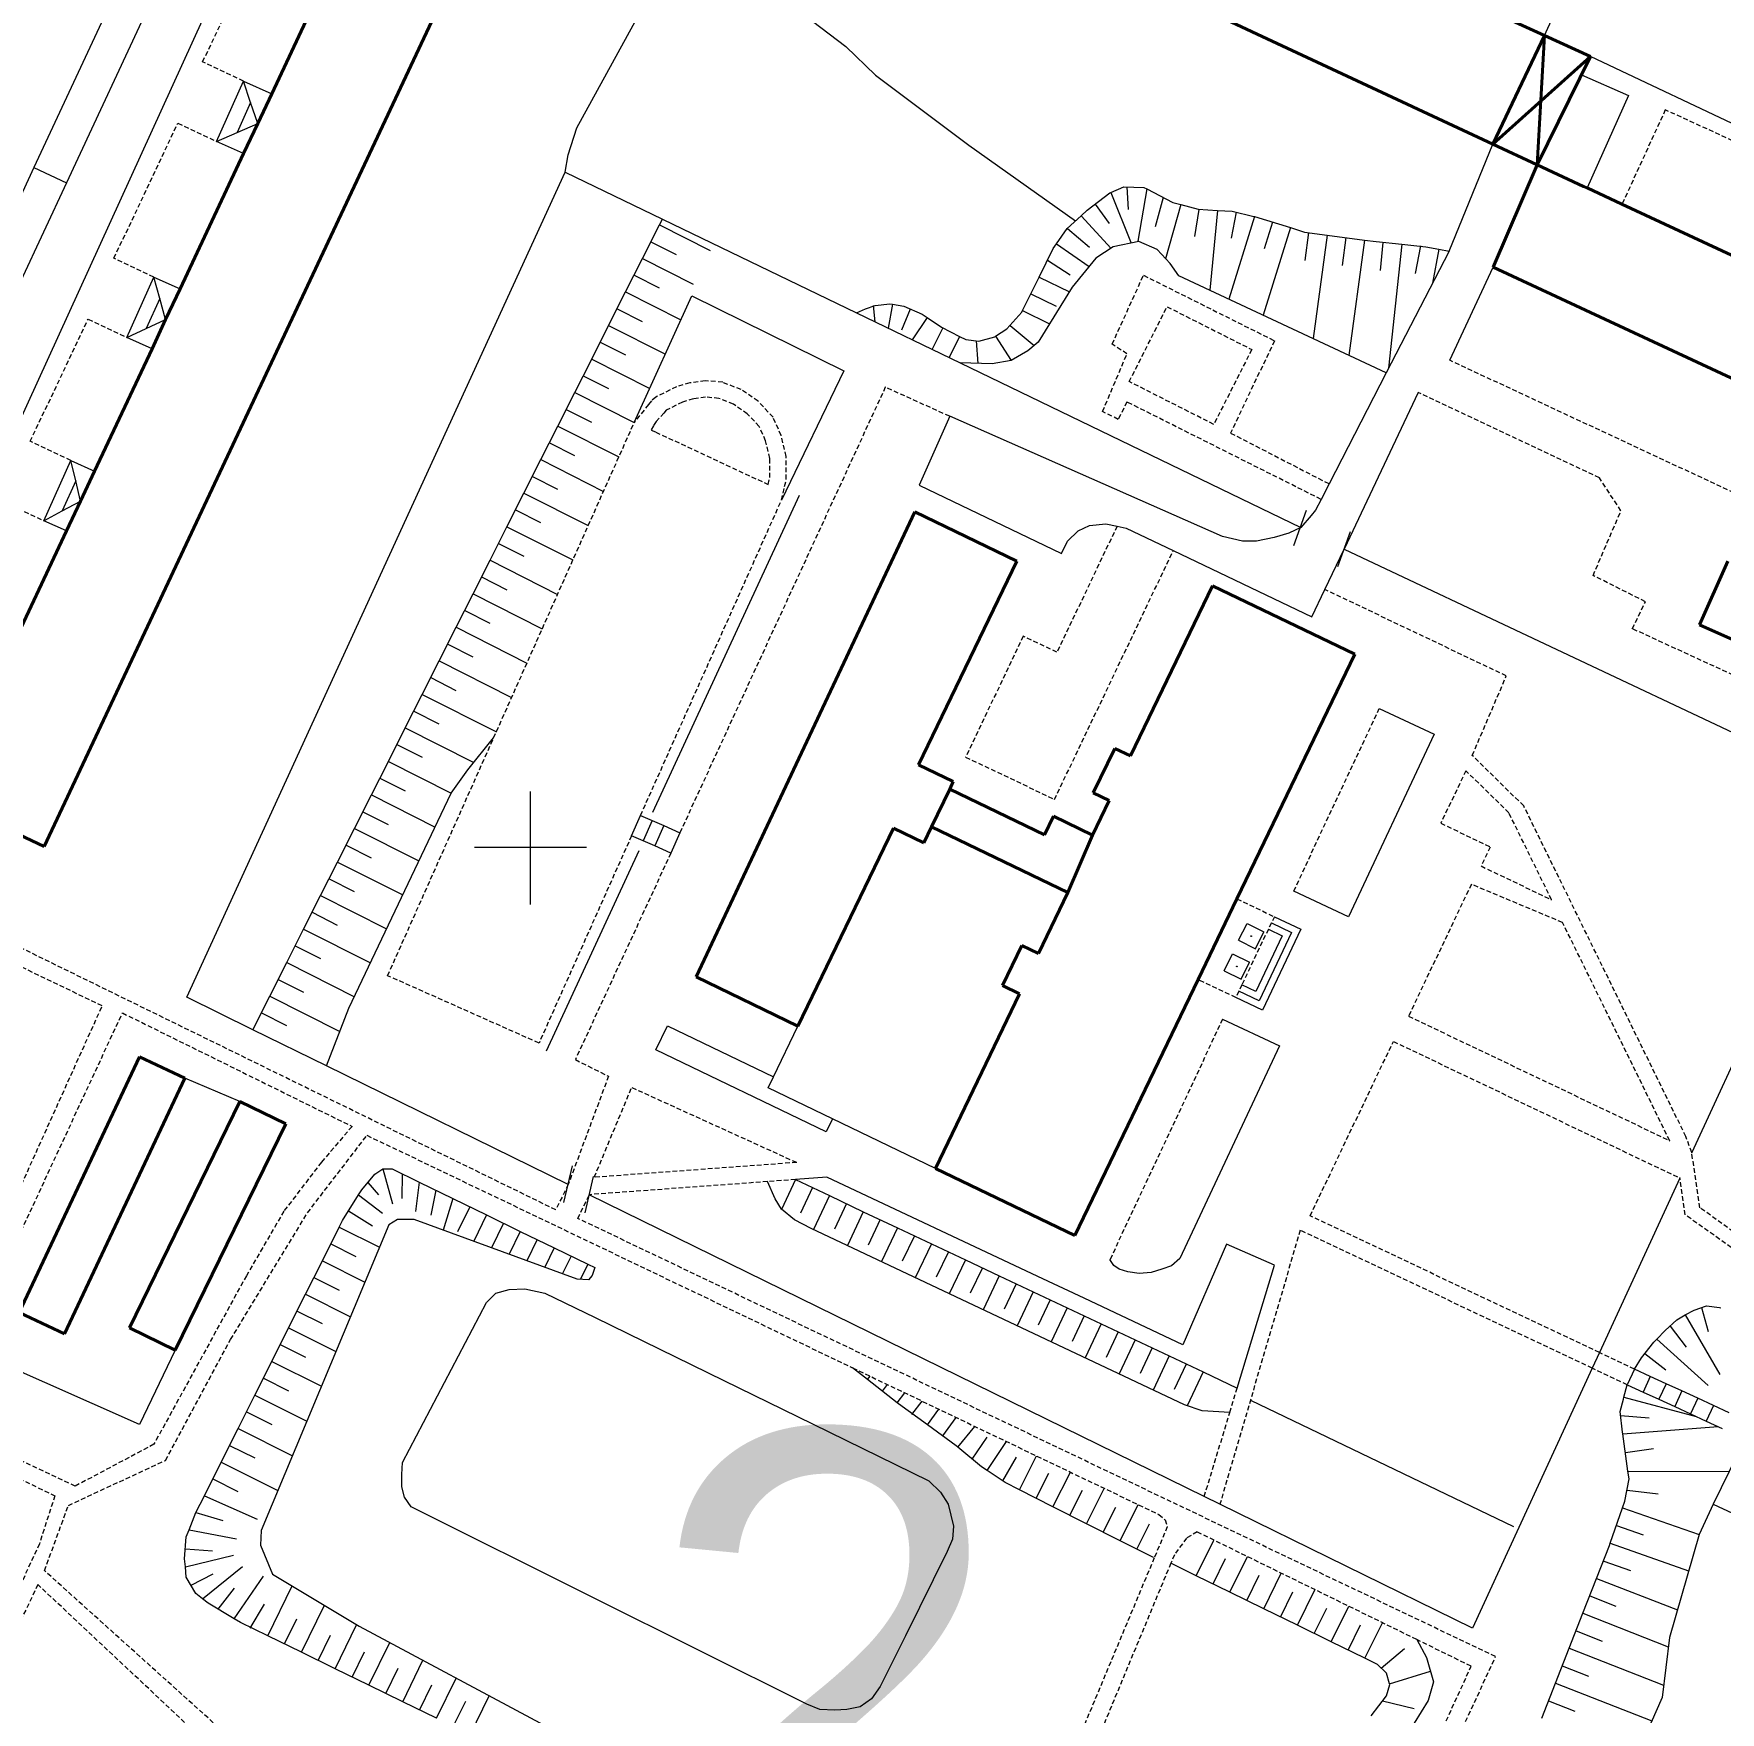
# Model space of a CAD drawing. Extents: x 1000 to 4000, y -5000 to -1000.
# Drawn here: x 2147.1 to 2326.7, y -2692.1 to -2513.3 of the extents above; entities that cross this region are included whole.
import ezdxf

# ---------------------------------------------------------------- set-up
doc = ezdxf.new("R2010")
doc.units = 0
doc.header["$MEASUREMENT"] = 0
doc.linetypes.add('DASHED', pattern=[0.75, 0.5, -0.25])
for name, color, linetype in [('1', 7, 'CONTINUOUS'), ('11', 7, 'CONTINUOUS'), ('24', 7, 'CONTINUOUS'), ('25', 7, 'CONTINUOUS'), ('37', 7, 'CONTINUOUS'), ('40', 7, 'CONTINUOUS'), ('6', 7, 'CONTINUOUS'), ('7', 7, 'CONTINUOUS'), ('границы команд_1', 10, 'CONTINUOUS')]:
    doc.layers.add(name, color=color, linetype=linetype)
doc.styles.get("Standard").update_dxf_attribs({"font": 'txt', "height": 0.2})

msp = doc.modelspace()

# ---------------------------------------------------------------- linework, layer by layer
at = {"layer": '1', "color": 253, "linetype": 'Continuous', "lineweight": 0}
for p, q in [((2200, -2606.06), (2200, -2594.02)), ((2205.96, -2600), (2194.04, -2600))]:
    msp.add_line(p, q, dxfattribs=at)
at = {"layer": '11', "color": 253, "linetype": 'Continuous', "lineweight": 0}
for p, q in [((2307.93, -2513.55), (2312.81, -2502.8)), ((2297.78, -2536.51), (2302.46, -2525.1)), ((2163.42, -2615.93), (2203.71, -2528.07)), ((2203.71, -2528.07), (2214.06, -2533.08)), ((2214.06, -2533.08), (2234.72, -2543.07)), ((2234.72, -2543.07), (2245.75, -2548.4)), ((2245.75, -2548.4), (2281.99, -2565.92)), ((2281.27, -2567.83), (2282.61, -2564.07)), ((2285.95, -2570.09), (2287.3, -2566.33)), ((2286.63, -2568.21), (2341.32, -2594.04)), ((2335.05, -2607.66), (2323.61, -2632.48)), ((2170.46, -2619.39), (2163.42, -2615.93)), ((2225.88, -2624.4), (2228.48, -2619.01)), ((2178.29, -2623.23), (2170.46, -2619.39)), ((2204.03, -2635.87), (2178.29, -2623.23)), ((2225.31, -2625.58), (2225.88, -2624.4)), ((2232.17, -2628.88), (2225.31, -2625.58)), ((2243.12, -2634.16), (2232.17, -2628.88)), ((2203.58, -2637.79), (2204.48, -2633.89)), ((2205.82, -2638.91), (2206.72, -2635.01)), ((2322.36, -2635.2), (2313.8, -2653.78)), ((2271.73, -2669.09), (2206.27, -2636.96)), ((2195.32, -2648.45), (2196.34, -2647.43)), ((2196.34, -2647.43), (2197.74, -2647.06)), ((2197.74, -2647.06), (2199.41, -2646.97)), ((2199.41, -2646.97), (2201.55, -2647.43)), ((2201.55, -2647.43), (2206.9, -2650.05)), ((2186.4, -2665.47), (2195.32, -2648.45)), ((2206.9, -2650.05), (2220.59, -2656.74)), ((2158.4, -2661.42), (2143.07, -2654.64)), ((2162.21, -2653.53), (2158.4, -2661.42)), ((2313.8, -2653.78), (2313.03, -2655.44)), ((2220.59, -2656.74), (2230.02, -2661.35)), ((2313.03, -2655.44), (2300.29, -2683.1)), ((2230.02, -2661.35), (2242.43, -2667.42)), ((2186.31, -2666.75), (2186.4, -2665.47)), ((2186.31, -2668.05), (2186.31, -2666.75)), ((2242.43, -2667.42), (2243.64, -2668.63)), ((2186.59, -2669.17), (2186.31, -2668.05)), ((2187.33, -2670.19), (2186.59, -2669.17)), ((2243.64, -2668.63), (2244.47, -2669.93)), ((2273.4, -2669.91), (2271.73, -2669.09)), ((2206.66, -2679.84), (2187.33, -2670.19)), ((2244.47, -2669.93), (2245.03, -2672.26)), ((2300.29, -2683.1), (2273.4, -2669.91)), ((2245.03, -2672.26), (2244.94, -2673.65)), ((2244.94, -2673.65), (2244.38, -2674.95)), ((2244.38, -2674.95), (2239.92, -2683.92)), ((2229.42, -2691.2), (2206.66, -2679.84)), ((2239.92, -2683.92), (2237.23, -2689.34)), ((2236.3, -2690.65), (2235.09, -2691.48)), ((2237.23, -2689.34), (2236.3, -2690.65)), ((2230.82, -2691.76), (2229.42, -2691.2)), ((2232.39, -2691.85), (2230.82, -2691.76)), ((2233.7, -2691.76), (2232.39, -2691.85)), ((2235.09, -2691.48), (2233.7, -2691.76))]:
    msp.add_line(p, q, dxfattribs=at)
for p in [(2307.93, -2513.55), (2323.61, -2632.48), (2322.36, -2635.2)]:
    msp.add_point(p, dxfattribs=at)
at = {"layer": '24', "color": 253, "linetype": 'Continuous', "lineweight": 0}
for p, q in [((2133.03, -2582.26), (2181.12, -2476.73)), ((2163.73, -2491.98), (2147.15, -2527.59)), ((2164.77, -2498.81), (2150.62, -2529.21)), ((2383.02, -2548.94), (2312.83, -2515.78)), ((2311.87, -2517.73), (2316.87, -2519.93)), ((2316.87, -2519.93), (2312.47, -2529.77)), ((2147.15, -2527.59), (2132.7, -2558.62)), ((2150.62, -2529.21), (2136.17, -2560.23)), ((2147.15, -2527.59), (2150.62, -2529.21)), ((2297.78, -2536.51), (2291.1, -2549.45)), ((2297.86, -2548.12), (2302.49, -2538.2)), ((2291.1, -2549.45), (2285.01, -2561.27)), ((2294.5, -2551.54), (2286.63, -2568.21)), ((2244.63, -2554.08), (2241.38, -2561.43)), ((2273.68, -2566.89), (2244.63, -2554.08)), ((2241.38, -2561.43), (2256.52, -2568.68)), ((2285.01, -2561.27), (2284.16, -2562.93)), ((2284.16, -2562.93), (2283.57, -2564.07)), ((2283.1, -2564.63), (2281.99, -2565.92)), ((2283.57, -2564.07), (2283.1, -2564.63)), ((2257.17, -2567.38), (2258.29, -2566.26)), ((2258.29, -2566.26), (2259.5, -2565.7)), ((2259.5, -2565.7), (2261.26, -2565.52)), ((2261.26, -2565.52), (2262.45, -2565.78)), ((2262.45, -2565.78), (2263.4, -2565.98)), ((2263.4, -2565.98), (2268.43, -2568.38)), ((2275.81, -2567.36), (2273.68, -2566.89)), ((2279.16, -2566.99), (2277.3, -2567.36)), ((2280.74, -2566.52), (2279.16, -2566.99)), ((2281.99, -2565.92), (2280.74, -2566.52)), ((2256.52, -2568.68), (2257.17, -2567.38)), ((2268.43, -2568.38), (2283.19, -2575.42)), ((2277.3, -2567.36), (2275.81, -2567.36)), ((2284.57, -2572.52), (2286.63, -2568.21)), ((2283.19, -2575.42), (2284.57, -2572.52)), ((2290.36, -2585.2), (2296.19, -2587.93)), ((2296.19, -2587.93), (2287.08, -2607.36)), ((2287.08, -2607.36), (2281.25, -2604.63)), ((2213.36, -2621.54), (2214.6, -2618.97)), ((2214.6, -2618.97), (2225.88, -2624.4)), ((2273.68, -2618.27), (2279.75, -2621.11)), ((2231.5, -2630.28), (2213.36, -2621.54)), ((2279.75, -2621.11), (2269.13, -2643.76)), ((2169.09, -2627.03), (2163.22, -2624.55)), ((2232.17, -2628.88), (2231.5, -2630.28)), ((2231.56, -2635.11), (2228.21, -2635.36)), ((2254.01, -2645.66), (2231.56, -2635.11)), ((2274.1, -2642.23), (2269.46, -2652.93)), ((2279.21, -2644.46), (2274.1, -2642.23)), ((2262.12, -2644.49), (2261.69, -2643.87)), ((2269.13, -2643.76), (2268.23, -2644.52)), ((2258.93, -2647.98), (2254.01, -2645.66)), ((2262.66, -2644.89), (2262.12, -2644.49)), ((2263.59, -2645.17), (2262.66, -2644.89)), ((2264.79, -2645.35), (2263.59, -2645.17)), ((2266.09, -2645.26), (2264.79, -2645.35)), ((2267.21, -2644.89), (2266.09, -2645.26)), ((2268.23, -2644.52), (2267.21, -2644.89)), ((2275.24, -2657.55), (2279.21, -2644.46)), ((2269.46, -2652.93), (2258.93, -2647.98)), ((2329.3, -2662.97), (2325.88, -2669.91)), ((2325.88, -2669.91), (2332.7, -2673.07))]:
    msp.add_line(p, q, dxfattribs=at)
at = {"layer": '24', "color": 253, "linetype": 'DASHED', "lineweight": 0}
for p, q in [((2165.12, -2516.33), (2172.14, -2501.48)), ((2169.48, -2518.39), (2165.12, -2516.33)), ((2320.8, -2521.45), (2316.19, -2531.51)), ((2337.51, -2529.12), (2320.8, -2521.45)), ((2155.68, -2537.25), (2162.48, -2522.86)), ((2162.48, -2522.86), (2166.6, -2524.81)), ((2159.93, -2539.26), (2155.68, -2537.25)), ((2261.92, -2546.41), (2265.26, -2539.06)), ((2265.26, -2539.06), (2279.2, -2546.04)), ((2263.74, -2550.39), (2267.77, -2542.41)), ((2267.77, -2542.41), (2276.78, -2546.97)), ((2146.77, -2556.74), (2152.93, -2543.73)), ((2152.93, -2543.73), (2157.05, -2545.68)), ((2263.5, -2547.43), (2261.92, -2546.41)), ((2276.78, -2546.97), (2272.75, -2554.94)), ((2279.2, -2546.04), (2274.53, -2555.86)), ((2260.9, -2553.57), (2263.5, -2547.43)), ((2349.86, -2572.37), (2297.86, -2548.12)), ((2216.96, -2550.52), (2215.54, -2550.94)), ((2218.59, -2550.29), (2216.96, -2550.52)), ((2220.47, -2550.46), (2218.59, -2550.29)), ((2222.43, -2551.24), (2220.47, -2550.46)), ((2272.75, -2554.94), (2263.74, -2550.39)), ((2212.91, -2552.43), (2212.56, -2552.83)), ((2213.35, -2552.04), (2212.91, -2552.43)), ((2215.54, -2550.94), (2213.35, -2552.04)), ((2216.18, -2552.57), (2214.45, -2553.44)), ((2237.78, -2550.98), (2215.91, -2598.43)), ((2217.33, -2552.23), (2216.18, -2552.57)), ((2218.63, -2552.04), (2217.33, -2552.23)), ((2220.06, -2552.17), (2218.63, -2552.04)), ((2221.61, -2552.79), (2220.06, -2552.17)), ((2224.23, -2552.48), (2222.43, -2551.24)), ((2225.83, -2554.17), (2224.23, -2552.48)), ((2244.63, -2554.08), (2237.78, -2550.98)), ((2263.5, -2552.55), (2262.57, -2554.41)), ((2284.16, -2562.93), (2263.5, -2552.55)), ((2313.79, -2560.65), (2294.5, -2551.54)), ((2212.56, -2552.83), (2211.05, -2554.75)), ((2214.21, -2553.73), (2213.39, -2554.63)), ((2214.45, -2553.44), (2214.21, -2553.73)), ((2223.09, -2553.81), (2221.61, -2552.79)), ((2224.36, -2555.15), (2223.09, -2553.81)), ((2226.7, -2556.13), (2225.83, -2554.17)), ((2262.57, -2554.41), (2260.9, -2553.57)), ((2196.09, -2588.32), (2211.05, -2554.75)), ((2213.09, -2555.08), (2212.86, -2555.54)), ((2212.86, -2555.54), (2213.34, -2555.76)), ((2213.39, -2554.63), (2213.09, -2555.08)), ((2213.34, -2555.76), (2225.32, -2561.34)), ((2225.04, -2556.69), (2224.36, -2555.15)), ((2227.24, -2558.36), (2226.7, -2556.13)), ((2274.53, -2555.86), (2285.01, -2561.27)), ((2151.1, -2558.79), (2146.77, -2556.74)), ((2225.49, -2558.56), (2225.04, -2556.69)), ((2225.49, -2560.59), (2225.49, -2558.56)), ((2227.24, -2560.78), (2227.24, -2558.36)), ((2225.32, -2561.34), (2225.49, -2560.59)), ((2226.73, -2563), (2227.24, -2560.78)), ((2316.08, -2564.14), (2313.79, -2560.65)), ((2144.1, -2563.26), (2148.22, -2565.21)), ((2211.73, -2596.57), (2226.73, -2563)), ((2313.11, -2571.03), (2316.08, -2564.14)), ((2262.45, -2565.78), (2256.05, -2579.2)), ((2255.79, -2594.87), (2268.43, -2568.38)), ((2318.68, -2573.82), (2313.11, -2571.03)), ((2303.88, -2581.73), (2284.57, -2572.52)), ((2317.29, -2576.7), (2318.68, -2573.82)), ((2252.47, -2577.49), (2246.33, -2590.36)), ((2256.05, -2579.2), (2252.47, -2577.49)), ((2343.71, -2588.85), (2317.29, -2576.7)), ((2300.25, -2590.19), (2303.88, -2581.73)), ((2281.25, -2604.63), (2290.36, -2585.2)), ((2184.81, -2613.64), (2196.09, -2588.32)), ((2305.73, -2595.56), (2300.25, -2590.19)), ((2246.33, -2590.36), (2255.79, -2594.87)), ((2299.58, -2591.82), (2296.9, -2597.4)), ((2304.15, -2596.3), (2299.58, -2591.82)), ((2323, -2630.78), (2305.73, -2595.56)), ((2296.9, -2597.4), (2302.16, -2599.94)), ((2308.7, -2605.57), (2304.15, -2596.3)), ((2210.77, -2598.74), (2200.92, -2620.82)), ((2202.7, -2638.58), (2126.14, -2601.06)), ((2214.95, -2600.59), (2204.79, -2622.58)), ((2302.16, -2599.94), (2301.19, -2601.96)), ((2301.19, -2601.96), (2308.7, -2605.57)), ((2154.43, -2616.86), (2126, -2603.19)), ((2300.16, -2603.91), (2293.47, -2617.95)), ((2309.87, -2607.98), (2300.16, -2603.91)), ((2321.27, -2631.21), (2309.87, -2607.98)), ((2200.92, -2620.82), (2184.81, -2613.64)), ((2139.98, -2648.87), (2154.43, -2616.86)), ((2141.71, -2649.66), (2156.58, -2617.61)), ((2156.58, -2617.61), (2181.02, -2629.69)), ((2273.68, -2618.27), (2261.69, -2643.87)), ((2293.47, -2617.95), (2321.27, -2631.21)), ((2283, -2639.21), (2291.86, -2620.64)), ((2291.86, -2620.64), (2322.36, -2635.2)), ((2204.79, -2622.58), (2208.32, -2624.35)), ((2208.32, -2624.35), (2204.03, -2635.87)), ((2206.8, -2635.11), (2210.79, -2625.54)), ((2210.79, -2625.54), (2228.35, -2633.53)), ((2181.02, -2629.69), (2177.76, -2633.5)), ((2176.28, -2638.89), (2182.61, -2630.64)), ((2182.61, -2630.64), (2234.3, -2655.4)), ((2323.61, -2632.48), (2323, -2630.78)), ((2324.49, -2638.35), (2323.61, -2632.48)), ((2177.76, -2633.5), (2173.77, -2638.71)), ((2228.35, -2633.53), (2206.8, -2635.11)), ((2322.91, -2639.1), (2322.36, -2635.2)), ((2204.03, -2635.87), (2202.7, -2638.58)), ((2205.06, -2639.49), (2206.27, -2636.96)), ((2225.24, -2635.57), (2206.27, -2636.96)), ((2228.21, -2635.36), (2225.24, -2635.57)), ((2173.77, -2638.71), (2169.77, -2645.59)), ((2331.09, -2643.1), (2324.49, -2638.35)), ((2168.1, -2652.37), (2176.28, -2638.89)), ((2302.73, -2686.15), (2205.06, -2639.49)), ((2313.8, -2653.78), (2283, -2639.21)), ((2330.27, -2644.32), (2322.91, -2639.1)), ((2281.94, -2640.74), (2273.4, -2669.91)), ((2313.03, -2655.44), (2281.94, -2640.74)), ((2169.77, -2645.59), (2159.93, -2663.53)), ((2161.17, -2665.25), (2168.1, -2652.37)), ((2317.52, -2655.54), (2313.8, -2653.78)), ((2234.3, -2655.4), (2266.91, -2671.02)), ((2316.75, -2657.2), (2313.03, -2655.44)), ((2274.45, -2660.14), (2275.24, -2657.55)), ((2271.73, -2669.09), (2274.45, -2660.14)), ((2134.75, -2662.01), (2149.39, -2669.01)), ((2151.56, -2667.99), (2136.57, -2660.95)), ((2159.93, -2663.53), (2151.56, -2667.99)), ((2150.83, -2670.04), (2161.17, -2665.25)), ((2149.39, -2669.01), (2147.74, -2674.13)), ((2148.28, -2676.99), (2150.83, -2670.04)), ((2266.91, -2671.02), (2267.56, -2671.58)), ((2267.79, -2672.32), (2266.4, -2675.64)), ((2267.56, -2671.58), (2267.79, -2672.32)), ((2270.97, -2672.87), (2269.85, -2673.52)), ((2294.34, -2684.33), (2270.97, -2672.87)), ((2147.74, -2674.13), (2145.95, -2678.03)), ((2269.85, -2673.52), (2268.55, -2675.29)), ((2266.4, -2675.64), (2248.93, -2717.42)), ((2268.17, -2676.2), (2254.66, -2708.73)), ((2268.55, -2675.29), (2268.17, -2676.2)), ((2169.6, -2696.19), (2148.28, -2676.99)), ((2147.58, -2678.48), (2144.27, -2685.39)), ((2168.67, -2698.28), (2147.58, -2678.48)), ((2300.14, -2687.17), (2294.34, -2684.33)), ((2297.16, -2693.68), (2300.14, -2687.17)), ((2299.55, -2693.07), (2302.73, -2686.15))]:
    msp.add_line(p, q, dxfattribs=at)
at = {"layer": '25', "color": 253, "linetype": 'Continuous', "lineweight": 0}
for p, q in [((2210.77, -2598.74), (2211.73, -2596.57)), ((2211.73, -2596.57), (2212.97, -2597.11)), ((2212.97, -2597.11), (2212, -2599.28)), ((2212.97, -2597.11), (2214.2, -2597.66)), ((2212, -2599.28), (2210.77, -2598.74)), ((2213.24, -2599.83), (2212, -2599.28)), ((2214.2, -2597.66), (2213.24, -2599.83)), ((2214.2, -2597.66), (2215.91, -2598.43)), ((2215.91, -2598.43), (2214.95, -2600.59)), ((2214.95, -2600.59), (2213.24, -2599.83)), ((2317.52, -2655.54), (2316.75, -2657.2)), ((2319.2, -2656.31), (2317.52, -2655.54)), ((2319.2, -2656.31), (2318.44, -2657.98)), ((2320.89, -2657.09), (2319.2, -2656.31)), ((2316.75, -2657.2), (2318.44, -2657.98)), ((2318.44, -2657.98), (2320.12, -2658.75)), ((2320.89, -2657.09), (2320.12, -2658.75)), ((2322.57, -2657.86), (2320.89, -2657.09)), ((2322.57, -2657.86), (2321.8, -2659.53)), ((2324.25, -2658.63), (2322.57, -2657.86)), ((2320.12, -2658.75), (2321.8, -2659.53)), ((2321.8, -2659.53), (2323.48, -2660.3)), ((2324.25, -2658.63), (2323.48, -2660.3)), ((2323.48, -2660.3), (2325.16, -2661.07)), ((2325.93, -2659.4), (2324.25, -2658.63)), ((2325.93, -2659.4), (2325.16, -2661.07)), ((2327.61, -2660.18), (2325.93, -2659.4)), ((2325.16, -2661.07), (2326.84, -2661.84))]:
    msp.add_line(p, q, dxfattribs=at)
at = {"layer": '37', "color": 253, "linetype": 'Continuous', "lineweight": 0}
for p, q in [((2259.27, -2532.14), (2261.68, -2530.28)), ((2261.68, -2530.28), (2261.77, -2530.24)), ((2261.77, -2530.24), (2263.17, -2529.63)), ((2261.77, -2530.24), (2263.96, -2535.65)), ((2263.17, -2529.63), (2265.31, -2529.72)), ((2263.47, -2529.64), (2263.64, -2532.05)), ((2265.6, -2529.87), (2264.66, -2535.45)), ((2265.31, -2529.72), (2265.6, -2529.87)), ((2265.6, -2529.87), (2268.38, -2531.3)), ((2267.36, -2530.77), (2266.49, -2533.89)), ((2257.13, -2534.09), (2258.63, -2532.72)), ((2258.63, -2532.72), (2259.27, -2532.14)), ((2258.63, -2532.72), (2261.81, -2536.2)), ((2260.12, -2531.48), (2261.59, -2533.54)), ((2269.22, -2531.53), (2267.62, -2537.31)), ((2268.38, -2531.3), (2269.22, -2531.53)), ((2269.22, -2531.53), (2271.07, -2532.04)), ((2271.15, -2532.05), (2270.7, -2534.93)), ((2271.07, -2532.04), (2273.15, -2532.15)), ((2273.15, -2532.15), (2272.32, -2540.66)), ((2273.15, -2532.15), (2274.69, -2532.23)), ((2277.08, -2532.81), (2274.35, -2541.61)), ((2275.13, -2532.34), (2274.59, -2535.11)), ((2274.69, -2532.23), (2277.02, -2532.79)), ((2277.02, -2532.79), (2277.08, -2532.81)), ((2277.08, -2532.81), (2280.9, -2533.99)), ((2211.94, -2537.27), (2213.74, -2533.7)), ((2213.74, -2533.7), (2214.06, -2533.08)), ((2213.74, -2533.7), (2219.15, -2536.43)), ((2256.01, -2535.71), (2257.13, -2534.09)), ((2257.16, -2534.07), (2259.5, -2536.07)), ((2280.9, -2533.99), (2278, -2543.32)), ((2278.99, -2533.4), (2278.1, -2536.26)), ((2280.9, -2533.99), (2282.41, -2534.46)), ((2282.41, -2534.46), (2284.8, -2534.78)), ((2282.82, -2534.52), (2282.42, -2537.49)), ((2212.84, -2535.49), (2215.52, -2536.84)), ((2254.16, -2539.25), (2255.65, -2536.23)), ((2255.65, -2536.23), (2256.01, -2535.71)), ((2256.01, -2535.71), (2259.48, -2538.12)), ((2262.05, -2536.04), (2260.19, -2537.25)), ((2264.75, -2535.48), (2262.05, -2536.04)), ((2266.7, -2536.32), (2264.75, -2535.48)), ((2268.09, -2537.81), (2266.7, -2536.32)), ((2284.8, -2534.78), (2283.32, -2545.81)), ((2284.8, -2534.78), (2288.77, -2535.32)), ((2286.79, -2535.05), (2286.39, -2538.02)), ((2288.77, -2535.32), (2287.12, -2547.59)), ((2288.77, -2535.32), (2290.02, -2535.48)), ((2290.02, -2535.48), (2292.74, -2535.77)), ((2290.75, -2535.56), (2290.44, -2538.54)), ((2292.74, -2535.77), (2291.35, -2548.97)), ((2292.74, -2535.77), (2295.32, -2536.04)), ((2294.74, -2535.93), (2294.18, -2538.88)), ((2295.32, -2536.04), (2296.7, -2536.3)), ((2296.7, -2536.3), (2296.03, -2539.9)), ((2296.7, -2536.3), (2297.78, -2536.51)), ((2210.14, -2540.84), (2211.94, -2537.27)), ((2211.94, -2537.27), (2217.34, -2540)), ((2255.04, -2537.47), (2257.44, -2539)), ((2260.19, -2537.25), (2257.68, -2540.32)), ((2269.02, -2539.11), (2268.09, -2537.81)), ((2211.04, -2539.06), (2213.72, -2540.41)), ((2252.39, -2542.83), (2254.16, -2539.25)), ((2254.16, -2539.25), (2257.37, -2540.83)), ((2291.1, -2549.45), (2269.02, -2539.11)), ((2208.33, -2544.41), (2210.14, -2540.84)), ((2210.14, -2540.84), (2216.02, -2543.82)), ((2253.28, -2541.04), (2255.97, -2542.37)), ((2257.68, -2540.32), (2254.06, -2546.18)), ((2209.23, -2542.63), (2211.91, -2543.98)), ((2234.72, -2543.07), (2235.67, -2542.64)), ((2235.67, -2542.64), (2236.69, -2542.27)), ((2236.48, -2542.3), (2236.67, -2544.01)), ((2236.69, -2542.27), (2238.27, -2542.09)), ((2238.55, -2542.14), (2238.07, -2544.69)), ((2238.27, -2542.09), (2238.55, -2542.14)), ((2238.55, -2542.14), (2239.76, -2542.36)), ((2240.44, -2542.66), (2239.52, -2544.9)), ((2239.76, -2542.36), (2241.71, -2543.2)), ((2242.24, -2543.57), (2240.63, -2545.93)), ((2241.71, -2543.2), (2242.24, -2543.57)), ((2242.24, -2543.57), (2243.75, -2544.6)), ((2250.72, -2544.78), (2252.3, -2543.01)), ((2252.3, -2543.01), (2252.39, -2542.83)), ((2252.39, -2542.83), (2255.26, -2544.24)), ((2206.53, -2547.98), (2208.33, -2544.41)), ((2208.33, -2544.41), (2214.37, -2547.46)), ((2243.91, -2544.67), (2242.76, -2546.95)), ((2243.75, -2544.6), (2245.69, -2545.57)), ((2249.52, -2545.55), (2250.72, -2544.78)), ((2251.06, -2544.41), (2253.63, -2546.54)), ((2207.43, -2546.2), (2210.11, -2547.55)), ((2245.69, -2545.57), (2244.56, -2547.83)), ((2245.69, -2545.57), (2246.35, -2545.9)), ((2246.35, -2545.9), (2247.75, -2546.08)), ((2247.46, -2546.05), (2247.62, -2548.45)), ((2247.75, -2546.08), (2249.42, -2545.62)), ((2249.42, -2545.62), (2249.52, -2545.55)), ((2249.52, -2545.55), (2251.18, -2548.13)), ((2252.95, -2547.11), (2251.18, -2548.13)), ((2254.06, -2546.18), (2252.95, -2547.11)), ((2204.73, -2551.55), (2206.53, -2547.98)), ((2206.53, -2547.98), (2212.71, -2551.11)), ((2249.14, -2548.5), (2245.75, -2548.4)), ((2251.18, -2548.13), (2249.14, -2548.5)), ((2205.63, -2549.77), (2208.31, -2551.12)), ((2202.92, -2555.12), (2204.73, -2551.55)), ((2204.73, -2551.55), (2211.05, -2554.75)), ((2203.82, -2553.34), (2206.5, -2554.69)), ((2201.12, -2558.69), (2202.92, -2555.12)), ((2202.92, -2555.12), (2209.42, -2558.41)), ((2202.02, -2556.91), (2204.7, -2558.26)), ((2199.32, -2562.26), (2201.12, -2558.69)), ((2201.12, -2558.69), (2207.79, -2562.07)), ((2200.22, -2560.48), (2202.9, -2561.83)), ((2197.51, -2565.84), (2199.32, -2562.26)), ((2199.32, -2562.26), (2206.16, -2565.72)), ((2213.05, -2596.24), (2228.64, -2562.47)), ((2198.41, -2564.05), (2201.09, -2565.4)), ((2195.71, -2569.41), (2197.51, -2565.84)), ((2197.51, -2565.84), (2204.53, -2569.38)), ((2196.61, -2567.62), (2199.29, -2568.97)), ((2193.91, -2572.98), (2195.71, -2569.41)), ((2195.71, -2569.41), (2202.9, -2573.04)), ((2194.81, -2571.19), (2197.49, -2572.54)), ((2192.1, -2576.55), (2193.91, -2572.98)), ((2193.91, -2572.98), (2201.27, -2576.7)), ((2193.01, -2574.76), (2195.68, -2576.11)), ((2190.3, -2580.12), (2192.1, -2576.55)), ((2192.1, -2576.55), (2199.64, -2580.35)), ((2191.2, -2578.33), (2193.88, -2579.68)), ((2188.5, -2583.69), (2190.3, -2580.12)), ((2190.3, -2580.12), (2198.01, -2584.01)), ((2189.4, -2581.9), (2192.08, -2583.26)), ((2186.69, -2587.26), (2188.5, -2583.69)), ((2188.5, -2583.69), (2196.38, -2587.67)), ((2187.59, -2585.47), (2190.27, -2586.82)), ((2184.89, -2590.83), (2186.69, -2587.26)), ((2186.69, -2587.26), (2193.9, -2590.9)), ((2193.33, -2591.71), (2196.09, -2588.32)), ((2185.79, -2589.04), (2188.47, -2590.39)), ((2183.09, -2594.4), (2184.89, -2590.83)), ((2184.89, -2590.83), (2191.57, -2594.2)), ((2191.57, -2594.22), (2193.33, -2591.71)), ((2183.99, -2592.61), (2186.67, -2593.97)), ((2180.69, -2617.09), (2191.57, -2594.22)), ((2181.28, -2597.97), (2183.09, -2594.4)), ((2183.09, -2594.4), (2189.86, -2597.82)), ((2182.18, -2596.18), (2184.86, -2597.54)), ((2179.48, -2601.54), (2181.28, -2597.97)), ((2181.28, -2597.97), (2188.14, -2601.43)), ((2180.38, -2599.75), (2183.06, -2601.11)), ((2201.73, -2621.66), (2211.57, -2600.32)), ((2177.68, -2605.11), (2179.48, -2601.54)), ((2179.48, -2601.54), (2186.42, -2605.05)), ((2178.58, -2603.32), (2181.26, -2604.68)), ((2175.87, -2608.68), (2177.68, -2605.11)), ((2177.68, -2605.11), (2184.7, -2608.66)), ((2176.78, -2606.89), (2179.45, -2608.25)), ((2174.07, -2612.25), (2175.87, -2608.68)), ((2175.87, -2608.68), (2182.99, -2612.27)), ((2174.97, -2610.47), (2177.65, -2611.82)), ((2172.27, -2615.82), (2174.07, -2612.25)), ((2174.07, -2612.25), (2181.27, -2615.89)), ((2173.17, -2614.04), (2175.85, -2615.39)), ((2170.46, -2619.39), (2172.27, -2615.82)), ((2172.27, -2615.82), (2179.72, -2619.59)), ((2178.29, -2623.23), (2180.69, -2617.09)), ((2171.37, -2617.61), (2174.04, -2618.96)), ((2182.05, -2636.45), (2183.44, -2634.78)), ((2183.44, -2634.78), (2184.28, -2634.22)), ((2184.28, -2634.22), (2185.33, -2637.95)), ((2184.28, -2634.22), (2184.47, -2634.22)), ((2184.47, -2634.22), (2185.3, -2634.22)), ((2185.3, -2634.22), (2188.15, -2635.61)), ((2186.35, -2634.73), (2186.32, -2637.38)), ((2180.01, -2639.71), (2181.71, -2636.99)), ((2181.71, -2636.99), (2182.05, -2636.45)), ((2181.71, -2636.99), (2184.27, -2638.94)), ((2182.71, -2635.66), (2183.84, -2636.99)), ((2188.15, -2635.61), (2187.78, -2638.76)), ((2188.15, -2635.61), (2191.74, -2637.36)), ((2189.95, -2636.49), (2189.4, -2639.15)), ((2226.07, -2637.4), (2225.24, -2635.57)), ((2228.21, -2635.36), (2226.72, -2638.52)), ((2228.21, -2635.36), (2231.83, -2637.06)), ((2230.02, -2636.21), (2228.74, -2638.92)), ((2180.65, -2638.68), (2183.19, -2640.28)), ((2191.74, -2637.36), (2190.71, -2640.74)), ((2191.74, -2637.36), (2195.34, -2639.11)), ((2193.54, -2638.24), (2192.23, -2640.93)), ((2226.72, -2638.51), (2226.07, -2637.4)), ((2228.11, -2639.63), (2226.72, -2638.51)), ((2231.83, -2637.06), (2230.12, -2640.68)), ((2231.83, -2637.06), (2235.44, -2638.77)), ((2233.64, -2637.91), (2232.36, -2640.63)), ((2235.44, -2638.77), (2233.74, -2642.38)), ((2235.44, -2638.77), (2239.06, -2640.48)), ((2184.93, -2640.17), (2171.36, -2672.71)), ((2177.86, -2643.99), (2179.65, -2640.41)), ((2179.65, -2640.41), (2180.01, -2639.71)), ((2179.65, -2640.41), (2183.93, -2642.56)), ((2185.86, -2639.61), (2184.93, -2640.17)), ((2187.62, -2639.61), (2185.86, -2639.61)), ((2204.99, -2645.94), (2187.62, -2639.61)), ((2195.34, -2639.11), (2193.97, -2641.92)), ((2195.34, -2639.11), (2198.93, -2640.87)), ((2197.14, -2639.99), (2195.86, -2642.61)), ((2229.88, -2640.56), (2228.11, -2639.63)), ((2269.64, -2659.34), (2229.88, -2640.56)), ((2237.25, -2639.62), (2235.97, -2642.34)), ((2239.06, -2640.48), (2237.36, -2644.09)), ((2239.06, -2640.48), (2242.68, -2642.18)), ((2178.76, -2642.2), (2181.44, -2643.54)), ((2198.93, -2640.87), (2197.75, -2643.3)), ((2198.93, -2640.87), (2202.53, -2642.62)), ((2200.73, -2641.74), (2199.64, -2643.99)), ((2240.87, -2641.33), (2239.59, -2644.04)), ((2242.68, -2642.18), (2240.97, -2645.8)), ((2242.68, -2642.18), (2246.3, -2643.89)), ((2176.07, -2647.56), (2177.86, -2643.99)), ((2177.86, -2643.99), (2182.39, -2646.26)), ((2202.53, -2642.62), (2201.53, -2644.67)), ((2202.53, -2642.62), (2206.12, -2644.37)), ((2204.33, -2643.5), (2203.42, -2645.36)), ((2244.49, -2643.04), (2243.21, -2645.75)), ((2246.3, -2643.89), (2244.59, -2647.51)), ((2246.3, -2643.89), (2249.91, -2645.6)), ((2176.96, -2645.77), (2179.64, -2647.12)), ((2206.2, -2646.03), (2204.99, -2645.94)), ((2206.12, -2644.37), (2205.35, -2645.96)), ((2206.12, -2644.37), (2206.85, -2644.73)), ((2206.57, -2645.56), (2206.2, -2646.03)), ((2206.85, -2644.73), (2206.57, -2645.56)), ((2248.11, -2644.74), (2246.82, -2647.46)), ((2249.91, -2645.6), (2248.21, -2649.22)), ((2249.91, -2645.6), (2253.53, -2647.3)), ((2174.27, -2651.14), (2176.07, -2647.56)), ((2176.07, -2647.56), (2180.85, -2649.96)), ((2251.72, -2646.45), (2250.44, -2649.16)), ((2253.53, -2647.3), (2251.82, -2650.93)), ((2253.53, -2647.3), (2257.15, -2649.01)), ((2175.17, -2649.35), (2177.85, -2650.69)), ((2255.34, -2648.16), (2254.06, -2650.87)), ((2257.15, -2649.01), (2255.44, -2652.63)), ((2257.15, -2649.01), (2260.77, -2650.72)), ((2322.93, -2649.77), (2323.86, -2649.24)), ((2323.86, -2649.24), (2325.17, -2648.8)), ((2324.67, -2648.97), (2325.37, -2651.52)), ((2325.17, -2648.8), (2326.57, -2648.98)), ((2326.57, -2648.98), (2326.71, -2649.01)), ((2172.48, -2654.71), (2174.27, -2651.14)), ((2174.27, -2651.14), (2179.3, -2653.66)), ((2258.96, -2649.86), (2257.68, -2652.58)), ((2260.77, -2650.72), (2259.06, -2654.34)), ((2260.77, -2650.72), (2264.38, -2652.42)), ((2320.8, -2651.43), (2322.02, -2650.29)), ((2321.31, -2650.96), (2323.03, -2653.2)), ((2322.02, -2650.29), (2322.93, -2649.77)), ((2322.93, -2649.77), (2326.59, -2656.12)), ((2173.37, -2652.92), (2176.05, -2654.27)), ((2262.57, -2651.57), (2261.3, -2654.28)), ((2264.38, -2652.42), (2262.67, -2656.05)), ((2264.38, -2652.42), (2268, -2654.13)), ((2318.26, -2654.32), (2319.57, -2652.65)), ((2319.57, -2652.65), (2319.89, -2652.33)), ((2319.89, -2652.33), (2320.8, -2651.43)), ((2319.89, -2652.33), (2325.37, -2657.27)), ((2170.68, -2658.29), (2172.48, -2654.71)), ((2172.48, -2654.71), (2177.76, -2657.36)), ((2266.19, -2653.28), (2264.91, -2655.99)), ((2268, -2654.13), (2266.29, -2657.76)), ((2268, -2654.13), (2271.62, -2655.84)), ((2317.52, -2655.54), (2318.26, -2654.32)), ((2318.61, -2653.88), (2320.85, -2655.62)), ((2171.58, -2656.5), (2174.26, -2657.84)), ((2235.89, -2656.65), (2234.3, -2655.4)), ((2235.89, -2656.65), (2236.17, -2656.3)), ((2239.04, -2659.11), (2235.89, -2656.65)), ((2269.81, -2654.99), (2268.53, -2657.7)), ((2271.62, -2655.84), (2269.92, -2659.44)), ((2271.62, -2655.84), (2275.24, -2657.55)), ((2168.89, -2661.86), (2170.68, -2658.29)), ((2170.68, -2658.29), (2176.22, -2661.06)), ((2237.47, -2657.88), (2238.02, -2657.18)), ((2239.04, -2659.11), (2239.86, -2658.07)), ((2316.34, -2658.74), (2316.4, -2658.51)), ((2316.4, -2658.51), (2316.75, -2657.2)), ((2316.4, -2658.51), (2324.09, -2660.58)), ((2169.79, -2660.07), (2172.47, -2661.42)), ((2239.2, -2659.24), (2239.04, -2659.11)), ((2242.27, -2661.47), (2239.2, -2659.24)), ((2240.62, -2660.35), (2241.71, -2658.95)), ((2242.27, -2661.47), (2243.49, -2659.8)), ((2271.5, -2659.99), (2269.64, -2659.34)), ((2274.45, -2660.14), (2271.5, -2659.99)), ((2315.99, -2660.06), (2316.34, -2658.74)), ((2316.25, -2662.24), (2315.99, -2660.06)), ((2167.09, -2665.44), (2168.89, -2661.86)), ((2168.89, -2661.86), (2174.68, -2664.76)), ((2245.33, -2663.7), (2242.27, -2661.47)), ((2243.89, -2662.65), (2245.32, -2660.68)), ((2245.5, -2663.84), (2247.32, -2661.64)), ((2316.04, -2660.48), (2319.1, -2660.73)), ((2316.28, -2662.44), (2326.41, -2661.64)), ((2167.99, -2663.65), (2170.67, -2664.99)), ((2245.5, -2663.84), (2245.33, -2663.7)), ((2248.03, -2665.93), (2245.5, -2663.84)), ((2247.04, -2665.11), (2248.61, -2662.78)), ((2248.62, -2666.33), (2250.68, -2663.25)), ((2316.28, -2662.44), (2316.25, -2662.24)), ((2316.83, -2666.4), (2316.28, -2662.44)), ((2165.3, -2669.01), (2167.09, -2665.44)), ((2167.09, -2665.44), (2173.13, -2668.47)), ((2250.29, -2667.44), (2251.75, -2664.9)), ((2252.05, -2668.38), (2253.88, -2664.78)), ((2316.56, -2664.42), (2319.53, -2664)), ((2166.2, -2667.22), (2168.88, -2668.57)), ((2248.62, -2666.33), (2248.03, -2665.93)), ((2250.53, -2667.61), (2248.62, -2666.33)), ((2253.84, -2669.28), (2255.19, -2666.6)), ((2255.62, -2670.18), (2257.49, -2666.51)), ((2316.51, -2669.59), (2316.95, -2667.23)), ((2316.83, -2666.4), (2327.59, -2666.44)), ((2316.95, -2667.23), (2316.83, -2666.4)), ((2164.41, -2670.8), (2165.3, -2669.01)), ((2165.3, -2669.01), (2170.92, -2671.52)), ((2252.05, -2668.38), (2250.53, -2667.61)), ((2255.62, -2670.18), (2252.05, -2668.38)), ((2257.41, -2671.09), (2258.76, -2668.41)), ((2259.19, -2671.99), (2261.09, -2668.23)), ((2316.73, -2668.43), (2320.04, -2668.8)), ((2163.67, -2672.66), (2164.41, -2670.8)), ((2164.41, -2670.8), (2167.25, -2671.66)), ((2259.19, -2671.99), (2255.62, -2670.18)), ((2260.98, -2672.89), (2262.33, -2670.22)), ((2262.76, -2673.8), (2264.7, -2669.96)), ((2314.94, -2674.08), (2316.26, -2670.31)), ((2316.26, -2670.31), (2316.51, -2669.59)), ((2316.26, -2670.31), (2324.39, -2673.16)), ((2325.88, -2669.91), (2324.4, -2673.15)), ((2163.38, -2673.4), (2163.67, -2672.66)), ((2163.67, -2672.66), (2168.71, -2673.59)), ((2171.36, -2672.71), (2171.27, -2674.29)), ((2262.76, -2673.8), (2259.19, -2671.99)), ((2264.55, -2674.7), (2265.9, -2672.02)), ((2315.6, -2672.19), (2318.43, -2673.19)), ((2163.2, -2675.72), (2163.38, -2673.4)), ((2163.28, -2674.66), (2166.18, -2674.87)), ((2171.27, -2674.29), (2172.57, -2677.36)), ((2266.33, -2675.6), (2262.76, -2673.8)), ((2270.87, -2677.53), (2272.73, -2673.73)), ((2313.49, -2677.81), (2314.85, -2674.32)), ((2314.85, -2674.32), (2314.94, -2674.08)), ((2314.94, -2674.08), (2323.28, -2677.01)), ((2324.4, -2673.15), (2321.24, -2684.12)), ((2163.28, -2676.59), (2163.2, -2675.72)), ((2163.28, -2676.59), (2168.39, -2675.34)), ((2270.87, -2677.53), (2268.17, -2676.2)), ((2272.67, -2678.41), (2273.99, -2675.71)), ((2274.46, -2679.28), (2276.32, -2675.49)), ((2314.27, -2675.97), (2317.1, -2676.96)), ((2163.38, -2677.68), (2163.28, -2676.59)), ((2164.41, -2679.44), (2163.38, -2677.68)), ((2163.89, -2678.55), (2166.25, -2677.34)), ((2165.09, -2679.98), (2169.35, -2676.55)), ((2168.47, -2682.11), (2171.6, -2677.59)), ((2172.57, -2677.36), (2181.79, -2682.91)), ((2274.46, -2679.28), (2270.87, -2677.53)), ((2276.26, -2680.16), (2277.58, -2677.47)), ((2278.06, -2681.05), (2279.91, -2677.26)), ((2312.03, -2681.53), (2313.49, -2677.81)), ((2313.49, -2677.81), (2322.09, -2681.18)), ((2165.09, -2679.98), (2164.41, -2679.44)), ((2165.71, -2680.47), (2165.09, -2679.98)), ((2166.76, -2681.09), (2168.52, -2678.86)), ((2172.04, -2683.92), (2174.64, -2678.6)), ((2278.06, -2681.05), (2274.46, -2679.28)), ((2279.85, -2681.93), (2281.17, -2679.23)), ((2281.65, -2682.8), (2283.51, -2679.02)), ((2312.76, -2679.67), (2315.55, -2680.76)), ((2168.47, -2682.11), (2165.71, -2680.47)), ((2170.19, -2683.13), (2171.72, -2680.55)), ((2175.63, -2685.68), (2178.08, -2680.68)), ((2281.65, -2682.8), (2278.06, -2681.05)), ((2283.44, -2683.68), (2284.76, -2680.99)), ((2285.24, -2684.57), (2287.1, -2680.78)), ((2310.57, -2685.26), (2312.03, -2681.53)), ((2312.03, -2681.53), (2321.12, -2685.09)), ((2169.14, -2682.51), (2168.47, -2682.11)), ((2172.04, -2683.92), (2169.14, -2682.51)), ((2173.83, -2684.8), (2175.15, -2682.11)), ((2179.22, -2687.44), (2181.51, -2682.76)), ((2181.79, -2682.91), (2201.54, -2693.48)), ((2285.24, -2684.57), (2281.65, -2682.8)), ((2287.04, -2685.45), (2288.36, -2682.75)), ((2288.83, -2686.32), (2290.69, -2682.54)), ((2311.3, -2683.39), (2314.09, -2684.49)), ((2175.63, -2685.68), (2172.04, -2683.92)), ((2177.43, -2686.56), (2178.74, -2683.86)), ((2182.82, -2689.19), (2185.04, -2684.65)), ((2288.83, -2686.32), (2285.24, -2684.57)), ((2290.55, -2687.36), (2293.04, -2685.27)), ((2294.34, -2684.33), (2295.38, -2686.24)), ((2309.11, -2688.98), (2310.57, -2685.26)), ((2310.57, -2685.26), (2320.61, -2689.19)), ((2321.24, -2684.12), (2320.45, -2690.51)), ((2179.22, -2687.44), (2175.63, -2685.68)), ((2181.02, -2688.32), (2182.34, -2685.62)), ((2186.41, -2690.95), (2188.57, -2686.54)), ((2290.18, -2686.98), (2288.83, -2686.32)), ((2291.11, -2687.91), (2290.18, -2686.98)), ((2295.38, -2686.24), (2296.12, -2688.84)), ((2309.84, -2687.12), (2312.63, -2688.21)), ((2182.82, -2689.19), (2179.22, -2687.44)), ((2184.61, -2690.07), (2185.93, -2687.38)), ((2190, -2692.71), (2192.09, -2688.43)), ((2291.46, -2689.05), (2291.11, -2687.91)), ((2291.46, -2689.05), (2295.8, -2687.71)), ((2291.48, -2689.12), (2291.46, -2689.05)), ((2296.12, -2688.84), (2295.57, -2690.8)), ((2307.65, -2692.71), (2309.11, -2688.98)), ((2309.11, -2688.98), (2319.35, -2692.99)), ((2186.41, -2690.95), (2182.82, -2689.19)), ((2188.21, -2691.83), (2189.52, -2689.14)), ((2193.6, -2694.47), (2195.62, -2690.32)), ((2289.5, -2692.45), (2291.11, -2690.33)), ((2290.7, -2690.87), (2294.06, -2691.66)), ((2291.11, -2690.33), (2291.48, -2689.12)), ((2295.57, -2690.8), (2293.34, -2694.42)), ((2308.38, -2690.84), (2311.17, -2691.94)), ((2320.45, -2690.51), (2317.39, -2697.42)), ((2190, -2692.71), (2186.41, -2690.95)), ((2191.8, -2693.59), (2193.12, -2690.89))]:
    msp.add_line(p, q, dxfattribs=at)
at = {"layer": '40', "color": 253, "linetype": 'Continuous', "lineweight": 0}
for p, q in [((2204.95, -2523.35), (2215.97, -2503.22)), ((2228.24, -2510.66), (2233.57, -2514.7)), ((2233.57, -2514.7), (2236.73, -2517.77)), ((2236.73, -2517.77), (2246.67, -2525.21)), ((2204.03, -2526.23), (2204.95, -2523.35)), ((2246.67, -2525.21), (2258.04, -2533.26)), ((2203.71, -2528.07), (2204.03, -2526.23)), ((2211.05, -2554.75), (2217.18, -2541.27)), ((2217.18, -2541.27), (2233.36, -2549.24)), ((2233.36, -2549.24), (2226.73, -2563)), ((2276.64, -2658.83), (2304.65, -2672.3))]:
    msp.add_line(p, q, dxfattribs=at)
at = {"layer": '6', "color": 253, "linetype": 'Continuous', "lineweight": 40}
for p, q in [((2302.46, -2525.1), (2225.61, -2489.2)), ((2195.82, -2498.56), (2148.26, -2599.88)), ((2172.47, -2519.74), (2179.46, -2504.86)), ((2302.15, -2510.92), (2307.93, -2513.55)), ((2307.93, -2513.55), (2302.46, -2525.1)), ((2307.93, -2513.55), (2307.15, -2527.29)), ((2307.93, -2513.55), (2312.83, -2515.78)), ((2302.46, -2525.1), (2312.83, -2515.78)), ((2307.15, -2527.29), (2312.83, -2515.78)), ((2170.98, -2522.92), (2172.47, -2519.74)), ((2169.48, -2526.1), (2170.98, -2522.92)), ((2307.15, -2527.29), (2302.46, -2525.1)), ((2162.72, -2540.52), (2169.48, -2526.1)), ((2302.49, -2538.2), (2307.15, -2527.29)), ((2307.15, -2527.29), (2312.1, -2529.6)), ((2312.1, -2529.6), (2312.47, -2529.77)), ((2312.47, -2529.77), (2316.19, -2531.51)), ((2316.19, -2531.51), (2332.84, -2539.27)), ((2384.25, -2576.32), (2302.49, -2538.2)), ((2161.18, -2543.79), (2162.72, -2540.52)), ((2159.73, -2546.88), (2161.18, -2543.79)), ((2153.61, -2559.92), (2159.73, -2546.88)), ((2152.11, -2563.1), (2153.61, -2559.92)), ((2150.62, -2566.28), (2152.11, -2563.1)), ((2217.64, -2613.78), (2240.93, -2564.27)), ((2240.93, -2564.27), (2251.77, -2569.51)), ((2144.2, -2579.96), (2150.62, -2566.28)), ((2251.77, -2569.51), (2241.32, -2591.2)), ((2324.45, -2576.3), (2327.46, -2569.51)), ((2263.89, -2590.25), (2272.62, -2572.12)), ((2272.62, -2572.12), (2287.76, -2579.41)), ((2340.81, -2583.55), (2324.45, -2576.3)), ((2287.76, -2579.41), (2275.2, -2605.47)), ((2259.92, -2594.18), (2262.21, -2589.44)), ((2262.21, -2589.44), (2263.89, -2590.25)), ((2241.32, -2591.2), (2245.02, -2592.98)), ((2242.7, -2597.8), (2244.63, -2593.79)), ((2245.02, -2592.98), (2244.63, -2593.79)), ((2244.63, -2593.79), (2254.73, -2598.66)), ((2148.26, -2599.88), (2137.27, -2594.72)), ((2259.83, -2598.67), (2261.6, -2594.99)), ((2261.6, -2594.99), (2259.92, -2594.18)), ((2254.73, -2598.66), (2255.69, -2596.67)), ((2255.69, -2596.67), (2259.83, -2598.67)), ((2238.64, -2597.92), (2228.48, -2619.01)), ((2241.89, -2599.49), (2238.64, -2597.92)), ((2242.7, -2597.8), (2241.89, -2599.49)), ((2257.21, -2604.8), (2242.7, -2597.8)), ((2259.83, -2598.67), (2257.21, -2604.8)), ((2254.08, -2611.28), (2257.21, -2604.8)), ((2275.2, -2605.47), (2271.07, -2614.05)), ((2250.24, -2614.69), (2252.3, -2610.42)), ((2252.3, -2610.42), (2254.08, -2611.28)), ((2228.48, -2619.01), (2217.64, -2613.78)), ((2252.08, -2615.57), (2250.24, -2614.69)), ((2271.07, -2614.05), (2257.94, -2641.3)), ((2243.12, -2634.16), (2252.08, -2615.57)), ((2145.6, -2649.5), (2158.4, -2622.29)), ((2158.4, -2622.29), (2163.22, -2624.55)), ((2163.22, -2624.55), (2150.41, -2651.76)), ((2157.32, -2651.14), (2169.09, -2627.03)), ((2169.09, -2627.03), (2173.98, -2629.42)), ((2173.98, -2629.42), (2162.21, -2653.53)), ((2257.94, -2641.3), (2243.12, -2634.16)), ((2150.41, -2651.76), (2145.6, -2649.5)), ((2162.21, -2653.53), (2157.32, -2651.14))]:
    msp.add_line(p, q, dxfattribs=at)
at = {"layer": '7', "color": 253, "linetype": 'Continuous', "lineweight": 0}
for p, q in [((2166.6, -2524.81), (2169.48, -2518.39)), ((2169.48, -2518.39), (2172.47, -2519.74)), ((2170.23, -2520.66), (2169.48, -2518.39)), ((2170.23, -2520.66), (2168.79, -2523.86)), ((2170.98, -2522.92), (2170.23, -2520.66)), ((2166.6, -2524.81), (2168.79, -2523.86)), ((2168.79, -2523.86), (2170.98, -2522.92)), ((2170.98, -2522.92), (2170.98, -2522.92)), ((2169.48, -2526.1), (2166.6, -2524.81)), ((2157.05, -2545.68), (2159.93, -2539.26)), ((2159.93, -2539.26), (2162.72, -2540.52)), ((2160.55, -2541.53), (2159.93, -2539.26)), ((2160.55, -2541.53), (2159.11, -2544.74)), ((2161.18, -2543.79), (2160.55, -2541.53)), ((2157.05, -2545.68), (2159.11, -2544.74)), ((2159.11, -2544.74), (2161.18, -2543.79)), ((2161.18, -2543.79), (2161.18, -2543.79)), ((2159.73, -2546.88), (2157.05, -2545.68)), ((2148.22, -2565.21), (2151.1, -2558.79)), ((2151.1, -2558.79), (2153.61, -2559.92)), ((2151.61, -2560.94), (2151.1, -2558.79)), ((2151.61, -2560.94), (2150.17, -2564.15)), ((2152.11, -2563.1), (2151.61, -2560.94)), ((2150.17, -2564.15), (2152.11, -2563.1)), ((2152.11, -2563.1), (2152.11, -2563.1)), ((2148.22, -2565.21), (2150.17, -2564.15)), ((2150.62, -2566.28), (2148.22, -2565.21)), ((2275.39, -2609.87), (2276.28, -2608.08)), ((2276.28, -2608.08), (2278.07, -2608.98)), ((2278.87, -2608.03), (2281.01, -2609.05)), ((2279.19, -2607.36), (2281.99, -2608.7)), ((2275.39, -2609.87), (2277.17, -2610.77)), ((2277.17, -2610.77), (2278.07, -2608.98)), ((2280.03, -2609.39), (2277.21, -2615.33)), ((2281.01, -2609.05), (2277.56, -2616.31)), ((2281.99, -2608.7), (2277.91, -2617.3)), ((2278.55, -2608.69), (2280.03, -2609.39)), ((2273.86, -2613.11), (2274.75, -2611.32)), ((2274.75, -2611.32), (2276.54, -2612.22)), ((2273.86, -2613.11), (2275.65, -2614)), ((2275.65, -2614), (2276.54, -2612.22)), ((2277.56, -2616.31), (2275.41, -2615.29)), ((2277.21, -2615.33), (2275.73, -2614.63)), ((2277.91, -2617.3), (2275.1, -2615.96))]:
    msp.add_line(p, q, dxfattribs=at)
at = {"layer": '7', "color": 253, "linetype": 'DASHED', "lineweight": 0}
for p, q in [((2275.2, -2605.47), (2279.19, -2607.36)), ((2278.87, -2608.03), (2278.55, -2608.69)), ((2279.19, -2607.36), (2278.87, -2608.03)), ((2278.55, -2608.69), (2275.73, -2614.63)), ((2275.1, -2615.96), (2271.07, -2614.05)), ((2275.41, -2615.29), (2275.1, -2615.96)), ((2275.73, -2614.63), (2275.41, -2615.29))]:
    msp.add_line(p, q, dxfattribs=at)
at = {"layer": '7', "color": 253, "linetype": 'Continuous', "lineweight": 0}
for centre in [(2276.73, -2609.43), (2275.2, -2612.66)]:
    msp.add_ellipse(centre, major_axis=(-0.029, 0.029), ratio=1, start_param=3.46271, end_param=9.745895, dxfattribs=at)

# ---------------------------------------------------------------- texts
at = {"layer": 'границы команд_1', "color": 251, "lineweight": 0, "insert": (2212.08, -2662.16), "char_height": 50, "attachment_point": 1}
msp.add_mtext_dynamic_manual_height_columns('{\\fArial|b0|i0|c204|p34;\\C6;2}', width=31.0266, gutter_width=1, heights=[0], dxfattribs=at)

doc.saveas('drawing.dxf')
